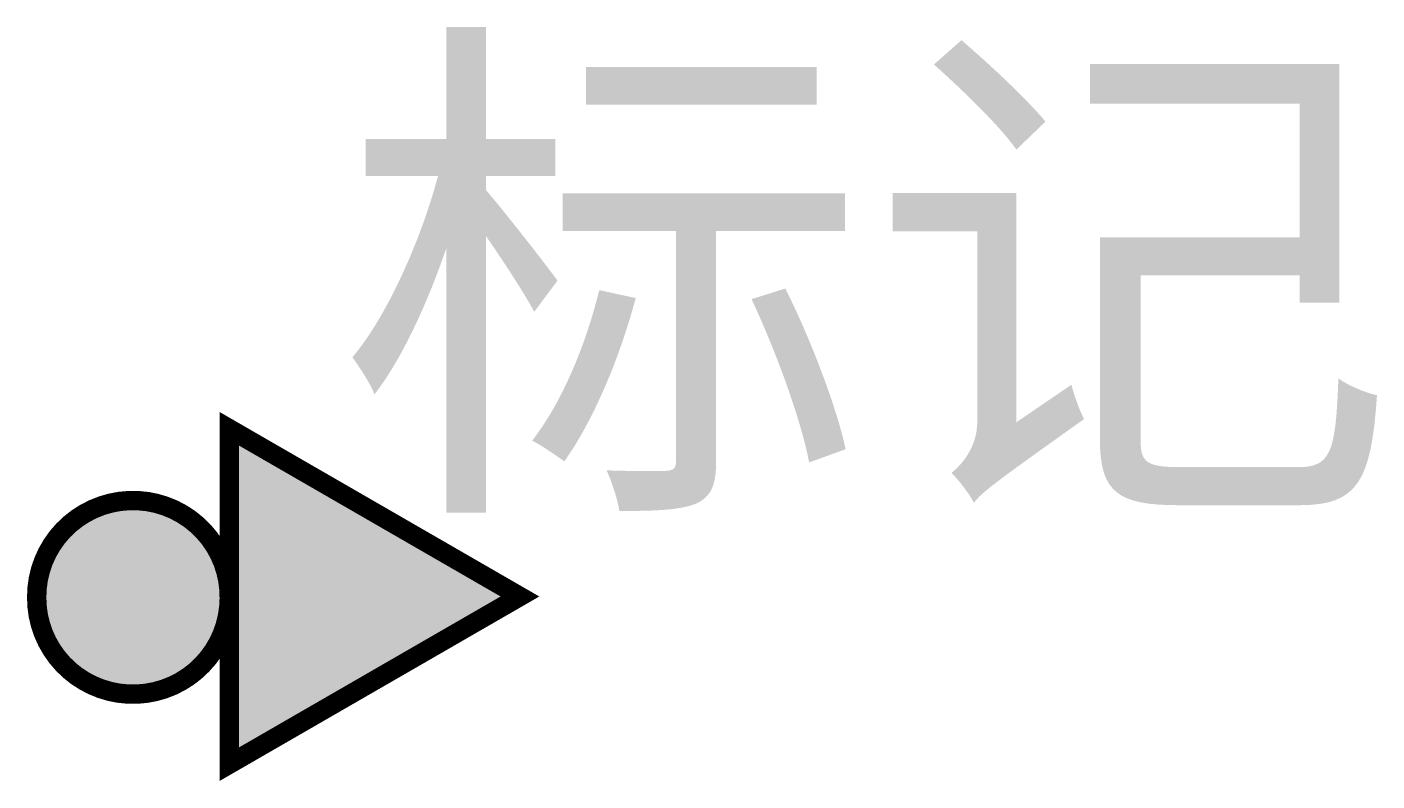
# Model space of a CAD drawing. Extents: x -1.04 to 5.92, y -0.94 to 2.95.
import ezdxf

# ---------------------------------------------------------------- set-up
doc = ezdxf.new("R2010")
doc.units = 0
doc.header["$MEASUREMENT"] = 0
doc.layers.get('0').update_dxf_attribs({"linetype": 'CONTINUOUS'})
doc.styles.get("Standard").update_dxf_attribs({"font": 'SimSun.ttf'})

msp = doc.modelspace()

# ---------------------------------------------------------------- hatches: boundary and pattern name
msp.add_hatch(color=255).paths.add_polyline_path([(0, 0), (0, -0.8556), (1.5, 0.0104), (0, 0.8764)])
h = msp.add_hatch(color=255)
edge = h.paths.add_edge_path()
edge.add_arc((-0.4967, 0.0027), 0.4967, 179.62121, 359.69385)
edge.add_arc((-0.4967, 0.0092), 0.4968, 358.94081, 540.37426)

# ---------------------------------------------------------------- linework, layer by layer
at = {"color": 6, "const_width": 0.1}
msp.add_lwpolyline([(0, 0), (0, -0.8556), (1.5, 0.0104), (0, 0.8764), (0, 0)], dxfattribs=at)
msp.add_lwpolyline([(-0.9934, 0.0059, 1.000634), (0, 0, 1.012588), (-0.9934, 0.0059, -7.34742)], format="xyb", dxfattribs=at)

# ---------------------------------------------------------------- texts
msp.add_attdef('标记', (0.5698, 0.659), '标记', height=2)

doc.saveas('drawing.dxf')
